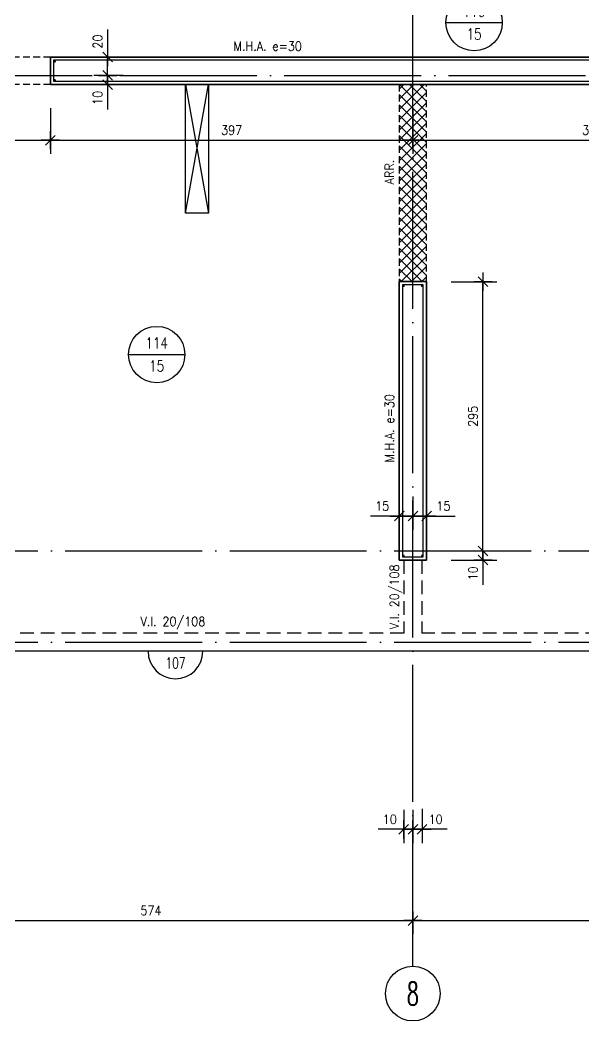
# Model space of a CAD drawing. Extents: x 2771 to 13802, y -1997 to 16878.
# Drawn here: x 5638 to 6256, y 4348 to 5444 of the extents above; entities that cross this region are included whole.
import ezdxf
from ezdxf.enums import TextEntityAlignment as Align

# ---------------------------------------------------------------- set-up
doc = ezdxf.new("R2010")
doc.units = 0
doc.header["$LTSCALE"] = 60
doc.header["$PDMODE"] = 1
for name, pattern in [('EJES', [3, 2.5, -0.25, 0, -0.25]), ('HIDDEN', [0.375, 0.25, -0.125]), ('HIDDEN2', [0.1875, 0.125, -0.0625])]:
    doc.linetypes.add(name, pattern=pattern)
doc.layers.get('0').update_dxf_attribs({"linetype": 'CONTINUOUS'})
doc.layers.get('DEFPOINTS').update_dxf_attribs({"linetype": 'CONTINUOUS'})
for name, color, linetype in [('AREA_MUROS', 6, 'CONTINUOUS'), ('ARRANQUES', 9, 'CONTINUOUS'), ('COTAS', 3, 'CONTINUOUS'), ('CRUCES', 9, 'CONTINUOUS'), ('EJES', 1, 'EJES'), ('MALLA', 1, 'CONTINUOUS'), ('MUROS', 4, 'CONTINUOUS'), ('REFUERZOS', 3, 'HIDDEN2'), ('SHAFT', 1, 'CONTINUOUS'), ('TEXTOS', 2, 'CONTINUOUS'), ('VIGAS', 2, 'CONTINUOUS')]:
    doc.layers.add(name, color=color, linetype=linetype)
doc.layers.add('RLA-LOSAS', color=3, linetype='CONTINUOUS', lineweight=9)
doc.styles.add('COTAS', font='romans.shx', dxfattribs={"width": 0.9})
doc.styles.add('ROMANS', font='romans.shx', dxfattribs={"width": 0.9, "height": 10})
doc.dimstyles.new('50', dxfattribs={"dimtxt": 10, "dimasz": 1, "dimexe": 15, "dimexo": 0, "dimgap": 6, "dimtad": 1, "dimdec": 8, "dimdsep": 46, "dimtxsty": 'COTAS', "dimblk": '$COTA$', "dimcen": 0.09, "dimdle": 10, "dimclrd": 256, "dimclre": 256, "dimclrt": 2, "dimadec": 0, "dimazin": 0, "dimtfac": 1, "dimtdec": 8, "dimtmove": 0, "dimatfit": 2, "dimfxl": 35, "dimfxlon": 1, "dimtolj": 1, "dimarcsym": 0})

# ---------------------------------------------------------------- blocks, each defined once
blk = doc.blocks.new('$COTA$')
at = {"layer": 'COTAS'}
for p, q in [((10, 0), (-10, 0)), ((5.3, 5.3), (-5.3, -5.3)), ((0, -10), (0, 10))]:
    blk.add_line(p, q, dxfattribs=at)
blk = doc.blocks.new('*D18')
at = {"layer": 'COTAS', "lineweight": -2, "transparency": 16777216}
for p, q in [((5494.5, 4457.7), (5494.5, 4472.7)), ((6068.5, 4457.7), (6068.5, 4472.7)), ((5495.5, 4457.7), (6067.5, 4457.7))]:
    blk.add_line(p, q, dxfattribs=at)
at = {"layer": 'DEFPOINTS', "color": 0, "transparency": 16777216}
for p in [(5494.5, 4457.7), (6068.5, 4457.7), (6068.5, 4457.7)]:
    blk.add_point(p, dxfattribs=at)
at = {"layer": 'COTAS', "lineweight": -2, "transparency": 16777216, "rotation": 180}
blk.add_blockref('$COTA$', (5494.5, 4457.7), dxfattribs=at)
at = {"layer": 'COTAS', "lineweight": -2, "transparency": 16777216}
blk.add_blockref('$COTA$', (6068.5, 4457.7), dxfattribs=at)
at = {"layer": 'COTAS', "color": 2, "transparency": 16777216, "insert": (5781.5, 4468.7), "char_height": 10, "attachment_point": 5, "style": 'COTAS'}
blk.add_mtext('\\A1;574', dxfattribs=at)
blk = doc.blocks.new('*D20')
at = {"layer": 'COTAS', "lineweight": -2, "transparency": 16777216}
for p, q in [((6642.5, 4457.7), (6642.5, 4472.7)), ((6068.5, 4457.7), (6068.5, 4442.7)), ((6069.5, 4457.7), (6641.5, 4457.7))]:
    blk.add_line(p, q, dxfattribs=at)
at = {"layer": 'DEFPOINTS', "color": 0, "transparency": 16777216}
for p in [(6068.5, 4457.7), (6642.5, 4457.7), (6642.5, 4457.7)]:
    blk.add_point(p, dxfattribs=at)
at = {"layer": 'COTAS', "lineweight": -2, "transparency": 16777216, "rotation": 180}
blk.add_blockref('$COTA$', (6068.5, 4457.7), dxfattribs=at)
at = {"layer": 'COTAS', "lineweight": -2, "transparency": 16777216}
blk.add_blockref('$COTA$', (6642.5, 4457.7), dxfattribs=at)
at = {"layer": 'COTAS', "color": 2, "transparency": 16777216, "insert": (6355.5, 4468.7), "char_height": 10, "attachment_point": 5, "style": 'COTAS'}
blk.add_mtext('\\A1;574', dxfattribs=at)
blk = doc.blocks.new('$EJE$')
at = {"color": 6}
blk.add_circle((0, 0), 30, dxfattribs=at)
at = {"color": 6, "style": 'COTAS', "width": 0.6}
blk.add_attdef('EJE', text='', height=25, dxfattribs=at).set_placement((0, 0), align=Align.MIDDLE)
blk = doc.blocks.new('*D53')
at = {"layer": 'COTAS', "lineweight": -2, "transparency": 16777216}
for p, q in [((5671.5, 5347.7), (5671.5, 5297.7)), ((6068.5, 5347.7), (6068.5, 5297.7)), ((5672.5, 5312.7), (6067.5, 5312.7))]:
    blk.add_line(p, q, dxfattribs=at)
at = {"layer": 'DEFPOINTS', "color": 0, "transparency": 16777216}
for p in [(5671.5, 5366.2), (6068.5, 5366.2), (6068.5, 5312.7)]:
    blk.add_point(p, dxfattribs=at)
at = {"layer": 'COTAS', "lineweight": -2, "transparency": 16777216, "rotation": 180}
blk.add_blockref('$COTA$', (5671.5, 5312.7), dxfattribs=at)
at = {"layer": 'COTAS', "lineweight": -2, "transparency": 16777216}
blk.add_blockref('$COTA$', (6068.5, 5312.7), dxfattribs=at)
at = {"layer": 'COTAS', "color": 2, "transparency": 16777216, "insert": (5870, 5323.7), "char_height": 10, "attachment_point": 5, "style": 'COTAS'}
blk.add_mtext('\\A1;397', dxfattribs=at)
blk = doc.blocks.new('*D54')
at = {"layer": 'COTAS', "lineweight": -2, "transparency": 16777216}
for p, q in [((6068.5, 5347.7), (6068.5, 5297.7)), ((6462.5, 5347.7), (6462.5, 5297.7)), ((6069.5, 5312.7), (6461.5, 5312.7))]:
    blk.add_line(p, q, dxfattribs=at)
at = {"layer": 'DEFPOINTS', "color": 0, "transparency": 16777216}
for p in [(6068.5, 5366.2), (6462.5, 5366.2), (6462.5, 5312.7)]:
    blk.add_point(p, dxfattribs=at)
at = {"layer": 'COTAS', "lineweight": -2, "transparency": 16777216, "rotation": 180}
blk.add_blockref('$COTA$', (6068.5, 5312.7), dxfattribs=at)
at = {"layer": 'COTAS', "lineweight": -2, "transparency": 16777216}
blk.add_blockref('$COTA$', (6462.5, 5312.7), dxfattribs=at)
at = {"layer": 'COTAS', "color": 2, "transparency": 16777216, "insert": (6265.5, 5323.7), "char_height": 10, "attachment_point": 5, "style": 'COTAS'}
blk.add_mtext('\\A1;394', dxfattribs=at)
blk = doc.blocks.new('*D95')
at = {"layer": 'COTAS', "lineweight": -2, "transparency": 16777216}
for p, q in [((6058.5, 4579.2), (6058.5, 4542.7)), ((6068.5, 4579.2), (6068.5, 4542.7)), ((6057.5, 4557.7), (6030.6, 4557.7)), ((6068.5, 4557.7), (6058.5, 4557.7)), ((6069.5, 4557.7), (6070.5, 4557.7))]:
    blk.add_line(p, q, dxfattribs=at)
at = {"layer": 'DEFPOINTS', "color": 0, "transparency": 16777216}
for p in [(6058.5, 4579.2), (6068.5, 4579.2), (6068.5, 4557.7)]:
    blk.add_point(p, dxfattribs=at)
at = {"layer": 'COTAS', "lineweight": -2, "transparency": 16777216}
blk.add_blockref('$COTA$', (6058.5, 4557.7), dxfattribs=at)
at = {"layer": 'COTAS', "lineweight": -2, "transparency": 16777216, "rotation": 180}
blk.add_blockref('$COTA$', (6068.5, 4557.7), dxfattribs=at)
at = {"layer": 'COTAS', "color": 2, "transparency": 16777216, "insert": (6043.2, 4568.7), "char_height": 10, "attachment_point": 5, "style": 'COTAS'}
blk.add_mtext('\\A1;10', dxfattribs=at)
blk = doc.blocks.new('*D96')
at = {"layer": 'COTAS', "lineweight": -2, "transparency": 16777216}
for p, q in [((6068.5, 4579.2), (6068.5, 4542.7)), ((6078.5, 4580), (6078.5, 4542.7)), ((6067.5, 4557.7), (6066.5, 4557.7)), ((6068.5, 4557.7), (6078.5, 4557.7)), ((6068.5, 4557.7), (6078.5, 4557.7)), ((6106, 4557.7), (6078.5, 4557.7)), ((6079.5, 4557.7), (6080.5, 4557.7))]:
    blk.add_line(p, q, dxfattribs=at)
at = {"layer": 'DEFPOINTS', "color": 0, "transparency": 16777216}
for p in [(6068.5, 4579.2), (6078.5, 4580), (6078.5, 4557.7)]:
    blk.add_point(p, dxfattribs=at)
at = {"layer": 'COTAS', "lineweight": -2, "transparency": 16777216}
blk.add_blockref('$COTA$', (6068.5, 4557.7), dxfattribs=at)
at = {"layer": 'COTAS', "lineweight": -2, "transparency": 16777216, "rotation": 180}
blk.add_blockref('$COTA$', (6078.5, 4557.7), dxfattribs=at)
at = {"layer": 'COTAS', "color": 2, "transparency": 16777216, "insert": (6093.4, 4568.7), "char_height": 10, "attachment_point": 5, "style": 'COTAS'}
blk.add_mtext('\\A1;10', dxfattribs=at)
blk = doc.blocks.new('*D133')
at = {"layer": 'COTAS', "lineweight": -2, "transparency": 16777216}
for p, q in [((5317.5, 5347.7), (5317.5, 5297.7)), ((5671.5, 5347.7), (5671.5, 5297.7)), ((5318.5, 5312.7), (5670.5, 5312.7))]:
    blk.add_line(p, q, dxfattribs=at)
at = {"layer": 'DEFPOINTS', "color": 0, "transparency": 16777216}
for p in [(5317.5, 5347.7), (5671.5, 5347.7), (5671.5, 5312.7)]:
    blk.add_point(p, dxfattribs=at)
at = {"layer": 'COTAS', "lineweight": -2, "transparency": 16777216, "rotation": 180}
blk.add_blockref('$COTA$', (5317.5, 5312.7), dxfattribs=at)
at = {"layer": 'COTAS', "lineweight": -2, "transparency": 16777216}
blk.add_blockref('$COTA$', (5671.5, 5312.7), dxfattribs=at)
at = {"layer": 'COTAS', "color": 2, "transparency": 16777216, "insert": (5494.5, 5323.7), "char_height": 10, "attachment_point": 5, "style": 'COTAS'}
blk.add_mtext('\\A1;354', dxfattribs=at)
blk = doc.blocks.new('*D141')
at = {"layer": 'COTAS', "lineweight": -2, "transparency": 16777216}
for p, q in [((5734.1, 5384.7), (5734.1, 5385.7)), ((5751.1, 5383.7), (5719.1, 5383.7)), ((5751.1, 5373.7), (5719.1, 5373.7)), ((5734.1, 5383.7), (5734.1, 5373.7)), ((5734.1, 5372.7), (5734.1, 5346.4))]:
    blk.add_line(p, q, dxfattribs=at)
at = {"layer": 'DEFPOINTS', "color": 0, "transparency": 16777216}
for p in [(5734.1, 5383.7), (5751.1, 5383.7), (5751.1, 5373.7)]:
    blk.add_point(p, dxfattribs=at)
at = {"layer": 'COTAS', "lineweight": -2, "transparency": 16777216}
for p, rotation in [((5734.1, 5383.7), 270), ((5734.1, 5373.7), 90)]:
    blk.add_blockref('$COTA$', p, dxfattribs=dict(at, rotation=rotation))
at = {"layer": 'COTAS', "color": 2, "transparency": 16777216, "insert": (5723.1, 5359.1), "char_height": 10, "attachment_point": 5, "rotation": 90, "style": 'COTAS'}
blk.add_mtext('\\A1;10', dxfattribs=at)
blk = doc.blocks.new('*D142')
at = {"layer": 'COTAS', "lineweight": -2, "transparency": 16777216}
for p, q in [((5734.1, 5434), (5734.1, 5403.7)), ((5752.4, 5403.7), (5719.1, 5403.7)), ((5734.1, 5384.7), (5734.1, 5402.7)), ((5751.1, 5383.7), (5719.1, 5383.7))]:
    blk.add_line(p, q, dxfattribs=at)
at = {"layer": 'DEFPOINTS', "color": 0, "transparency": 16777216}
for p in [(5734.1, 5403.7), (5752.4, 5403.7), (5751.1, 5383.7)]:
    blk.add_point(p, dxfattribs=at)
at = {"layer": 'COTAS', "lineweight": -2, "transparency": 16777216}
for p, rotation in [((5734.1, 5403.7), 90), ((5734.1, 5383.7), 270)]:
    blk.add_blockref('$COTA$', p, dxfattribs=dict(at, rotation=rotation))
at = {"layer": 'COTAS', "color": 2, "transparency": 16777216, "insert": (5723.1, 5420.7), "char_height": 10, "attachment_point": 5, "rotation": 90, "style": 'COTAS'}
blk.add_mtext('\\A1;20', dxfattribs=at)
blk = doc.blocks.new('*D203')
at = {"layer": 'COTAS', "lineweight": -2, "transparency": 16777216}
for p, q in [((6053.5, 4922.4), (6053.5, 4885.9)), ((6068.5, 4922.4), (6068.5, 4885.9)), ((6053.5, 4900.9), (6022.2, 4900.9)), ((6067.5, 4900.9), (6054.5, 4900.9))]:
    blk.add_line(p, q, dxfattribs=at)
at = {"layer": 'DEFPOINTS', "color": 0, "transparency": 16777216}
for p in [(6053.5, 4922.4), (6068.5, 4922.4), (6068.5, 4900.9)]:
    blk.add_point(p, dxfattribs=at)
at = {"layer": 'COTAS', "lineweight": -2, "transparency": 16777216, "rotation": 180}
blk.add_blockref('$COTA$', (6053.5, 4900.9), dxfattribs=at)
at = {"layer": 'COTAS', "lineweight": -2, "transparency": 16777216}
blk.add_blockref('$COTA$', (6068.5, 4900.9), dxfattribs=at)
at = {"layer": 'COTAS', "color": 2, "transparency": 16777216, "insert": (6034.9, 4911.9), "char_height": 10, "attachment_point": 5, "style": 'COTAS'}
blk.add_mtext('\\A1;15', dxfattribs=at)
blk = doc.blocks.new('*D204')
at = {"layer": 'COTAS', "lineweight": -2, "transparency": 16777216}
for p, q in [((6068.5, 4922.4), (6068.5, 4885.9)), ((6083.5, 4922.4), (6083.5, 4885.9)), ((6069.5, 4900.9), (6082.5, 4900.9)), ((6083.5, 4900.9), (6114.7, 4900.9))]:
    blk.add_line(p, q, dxfattribs=at)
at = {"layer": 'DEFPOINTS', "color": 0, "transparency": 16777216}
for p in [(6068.5, 4922.4), (6083.5, 4922.4), (6068.5, 4900.9)]:
    blk.add_point(p, dxfattribs=at)
at = {"layer": 'COTAS', "lineweight": -2, "transparency": 16777216, "rotation": 180}
blk.add_blockref('$COTA$', (6068.5, 4900.9), dxfattribs=at)
at = {"layer": 'COTAS', "lineweight": -2, "transparency": 16777216}
blk.add_blockref('$COTA$', (6083.5, 4900.9), dxfattribs=at)
at = {"layer": 'COTAS', "color": 2, "transparency": 16777216, "insert": (6102, 4911.9), "char_height": 10, "attachment_point": 5, "style": 'COTAS'}
blk.add_mtext('\\A1;15', dxfattribs=at)
blk = doc.blocks.new('*D229')
at = {"layer": 'COTAS', "lineweight": -2, "transparency": 16777216}
for p, q in [((6110.3, 5157.7), (6160.3, 5157.7)), ((6145.3, 4863.7), (6145.3, 5156.7)), ((6110.3, 4862.7), (6160.3, 4862.7))]:
    blk.add_line(p, q, dxfattribs=at)
at = {"layer": 'DEFPOINTS', "color": 0, "transparency": 16777216}
for p in [(6086, 5157.7), (6145.3, 5157.7), (6086, 4862.7)]:
    blk.add_point(p, dxfattribs=at)
at = {"layer": 'COTAS', "lineweight": -2, "transparency": 16777216}
for p, rotation in [((6145.3, 5157.7), 90), ((6145.3, 4862.7), 270)]:
    blk.add_blockref('$COTA$', p, dxfattribs=dict(at, rotation=rotation))
at = {"layer": 'COTAS', "color": 2, "transparency": 16777216, "insert": (6134.3, 5010.2), "char_height": 10, "attachment_point": 5, "rotation": 90, "style": 'COTAS'}
blk.add_mtext('\\A1;295', dxfattribs=at)
blk = doc.blocks.new('*D230')
at = {"layer": 'COTAS', "lineweight": -2, "transparency": 16777216}
for p, q in [((6110.3, 4862.7), (6160.3, 4862.7)), ((6145.3, 4863.7), (6145.3, 4864.7)), ((6145.3, 4862.7), (6145.3, 4852.7)), ((6110.3, 4852.7), (6160.3, 4852.7)), ((6145.3, 4851.7), (6145.3, 4825.4))]:
    blk.add_line(p, q, dxfattribs=at)
at = {"layer": 'DEFPOINTS', "color": 0, "transparency": 16777216}
for p in [(6083.5, 4862.7), (6145.3, 4862.7), (6083.5, 4852.7)]:
    blk.add_point(p, dxfattribs=at)
at = {"layer": 'COTAS', "lineweight": -2, "transparency": 16777216}
for p, rotation in [((6145.3, 4862.7), 270), ((6145.3, 4852.7), 90)]:
    blk.add_blockref('$COTA$', p, dxfattribs=dict(at, rotation=rotation))
at = {"layer": 'COTAS', "color": 2, "transparency": 16777216, "insert": (6134.3, 4838.1), "char_height": 10, "attachment_point": 5, "rotation": 90, "style": 'COTAS'}
blk.add_mtext('\\A1;10', dxfattribs=at)
blk = doc.blocks.new('LOSA')
at = {"color": 6, "linetype": 'Continuous'}
blk.add_line((-30.9, 0), (30.9, 0), dxfattribs=at)
at = {"color": 3, "linetype": 'Continuous'}
blk.add_circle((0, 0), 30.9, dxfattribs=at)
at = {"color": 2, "style": 'COTAS', "width": 0.8}
for tag, p in [('NUMERO', (0, 12.5)), ('E', (0, -12.5))]:
    blk.add_attdef(tag, text='', height=12, dxfattribs=at).set_placement(p, align=Align.MIDDLE)
at = {"layer": 'RLA-LOSAS', "style": 'COTAS', "flags": 1}
blk.add_attdef('DIRVER', text='', height=8.09, rotation=90, dxfattribs=at).set_placement((-30.5, 40), align=Align.MIDDLE)
at = {"layer": 'RLA-LOSAS', "linetype": 'ByBlock', "style": 'COTAS', "flags": 1}
blk.add_attdef('CUAVER', text='', height=8.09, rotation=90, dxfattribs=at).set_placement((-49.7, -4.9), align=Align.MIDDLE)
at = {"layer": 'RLA-LOSAS', "style": 'COTAS', "flags": 1}
blk.add_attdef('DIRHOR', text='', height=8.09, dxfattribs=at).set_placement((37.9, -29.3), align=Align.MIDDLE)
at = {"layer": 'RLA-LOSAS', "linetype": 'ByBlock', "style": 'COTAS', "flags": 1}
blk.add_attdef('CUAHOR', text='', height=8.09, dxfattribs=at).set_placement((-9.4, -47.7), align=Align.MIDDLE)
at = {"layer": 'RLA-LOSAS', "style": 'COTAS', "width": 0.7, "flags": 1}
blk.add_attdef('CONTRAFLECHA', text='', height=10, dxfattribs=at).set_placement((0, -67.5), align=Align.MIDDLE)
blk = doc.blocks.new('$VIGA$')
at = {"color": 2}
blk.add_arc((0, 0), 30, 180, 0, dxfattribs=at)
at = {"color": 3, "style": 'COTAS', "width": 0.7}
blk.add_attdef('NUMERO', text='', height=12, rotation=360, dxfattribs=at).set_placement((0.1, -12.8), align=Align.MIDDLE)

msp = doc.modelspace()

# ---------------------------------------------------------------- hatches: boundary and pattern name
at = {"layer": 'ARRANQUES'}
h = msp.add_hatch(dxfattribs=at)
h.set_pattern_fill('ANSI37', color=9, scale=2.5, style=0)
h.paths.add_polyline_path([(6068.45585631, 5373.70691493), (6053.45585631, 5373.70691493), (6053.45585631, 5157.70691493), (6068.45585631, 5157.70691493)])
h.paths.add_polyline_path([(6083.45585631, 5373.70691493), (6068.45585631, 5373.70691493), (6068.45585631, 5157.70691493), (6083.45585631, 5157.70691493)])

# ---------------------------------------------------------------- linework, layer by layer
at = {"layer": 'AREA_MUROS'}
for points in [[(5671.45585631, 5403.70691493), (6462.45585631, 5403.70691493), (6462.45585631, 5373.70691493), (5671.45585631, 5373.70691493), (5671.45585631, 5403.70691493)], [(6053.45584733, 5157.70691751), (6083.45584733, 5157.70691751), (6083.45584733, 4852.70691751), (6053.45584733, 4852.70691751), (6053.45584733, 5157.70691751)]]:
    msp.add_lwpolyline(points, dxfattribs=at)
at = {"layer": 'ARRANQUES', "color": 2, "linetype": 'HIDDEN2'}
msp.add_lwpolyline([(6053.45585631, 5157.70691493), (6083.45585631, 5157.70691493), (6083.45585631, 5373.70691493), (6053.45585631, 5373.70691493)], close=True, dxfattribs=at)
at = {"layer": 'CRUCES'}
for p, q in [((5819.45585631, 5232.70691493), (5844.45585631, 5373.70691493)), ((5819.45585631, 5373.70691493), (5844.45585631, 5232.70691493))]:
    msp.add_line(p, q, dxfattribs=at)
at = {"layer": 'EJES'}
for points in [[(6068.45585631, 4407.70691493), (6068.45585631, 6873.70691493)], [(3946.45585631, 5383.70691493), (7044.95585631, 5383.70691493)], [(3946.45585631, 5383.70691493), (7044.95585631, 5383.70691493)], [(3346.45585631, 4862.70691493), (7579.24320587, 4862.70691493)], [(3346.45585631, 4762.70691493), (7516.35748718, 4762.70691493)]]:
    msp.add_lwpolyline(points, dxfattribs=at)
at = {"layer": 'MALLA'}
for points in [[(5674.95585631, 5377.20691493), (6458.95585631, 5377.20691493), (6458.95585631, 5400.20691493), (5674.95585631, 5400.20691493)], [(6079.95585631, 5154.20691493), (6056.95585631, 5154.20691493), (6056.95585631, 4856.20691493), (6079.95585631, 4856.20691493)]]:
    msp.add_lwpolyline(points, close=True, dxfattribs=at)
at = {"layer": 'MALLA', "const_width": 1.25}
for points in [[(5675.58085631, 5398.95691493, -1), (5676.83085631, 5398.95691493, -1)], [(5675.58085631, 5378.45691493, -1), (5676.83085631, 5378.45691493, -1)], [(6057.58085631, 5152.95691493, -1), (6058.83085631, 5152.95691493, -1)], [(6078.08085631, 5152.95691493, -1), (6079.33085631, 5152.95691493, -1)], [(6057.58085631, 4857.45691493, -1), (6058.83085631, 4857.45691493, -1)], [(6078.08085631, 4857.45691493, -1), (6079.33085631, 4857.45691493, -1)]]:
    msp.add_lwpolyline(points, format="xyb", close=True, dxfattribs=at)
at = {"layer": 'MUROS'}
for points in [[(5671.45585631, 5373.70691493), (6462.45585631, 5373.70691493), (6462.45585631, 5403.70691493), (5671.45585631, 5403.70691493)], [(6083.45585631, 5157.70691493), (6053.45585631, 5157.70691493), (6053.45585631, 4852.70691493), (6083.45585631, 4852.70691493)]]:
    msp.add_lwpolyline(points, close=True, dxfattribs=at)
at = {"layer": 'REFUERZOS'}
for p, q in [((5671.45585631, 5403.70691493), (5317.45585631, 5403.70691493)), ((5671.45585631, 5373.70691493), (5317.45585631, 5373.70691493))]:
    msp.add_line(p, q, dxfattribs=at)
at = {"layer": 'SHAFT'}
msp.add_lwpolyline([(5819.45585631, 5373.70691493), (5844.45585631, 5373.70691493), (5844.45585631, 5232.70691493), (5819.45585631, 5232.70691493)], close=True, dxfattribs=at)
at = {"layer": 'VIGAS', "linetype": 'HIDDEN'}
for p, q in [((6058.45585631, 4852.70691493), (6058.45585631, 4772.70691493)), ((6078.45585631, 4852.70691493), (6078.45585631, 4772.70691493)), ((6058.45585631, 4772.70691493), (5504.45585631, 4772.70691493)), ((6632.45585631, 4772.70691493), (6078.45585631, 4772.70691493))]:
    msp.add_line(p, q, dxfattribs=at)
at = {"layer": 'VIGAS'}
msp.add_line((6652.45585631, 4752.70691493), (4336.45585631, 4752.70691493), dxfattribs=at)

# ---------------------------------------------------------------- block references
for name, p, values in [('LOSA', (6135.56172369, 5441.49665451), {'NUMERO': '110', 'E': '15'}), ('LOSA', (5787.8757314, 5077.85494108), {'NUMERO': '114', 'E': '15'}), ('$VIGA$', (5808.42828135, 4752.70691493), {'NUMERO': '107'}), ('$EJE$', (6068.45585631, 4377.70691493), {'EJE': '8'})]:
    msp.add_blockref(name, p).add_auto_attribs(values)

# ---------------------------------------------------------------- texts
at = {"layer": 'TEXTOS', "style": 'ROMANS', "width": 0.9}
for s, p in [('M.H.A. e=30', (5909.46157097, 5415.70691493)), ('V.I. 20/108', (5805.66681516, 4784.70691493))]:
    msp.add_text(s, height=10, dxfattribs=at).set_placement(p, align=Align.MIDDLE)
for s, p in [('ARR.', (6042.77058654, 5277.82187897)), ('M.H.A. e=30', (6042.87950924, 4997.08808023)), ('V.I. 20/108', (6049.00294145, 4812.41682098))]:
    msp.add_text(s, height=10, rotation=90, dxfattribs=at).set_placement(p, align=Align.MIDDLE)

# ---------------------------------------------------------------- dimensions: what is measured, and where the dimension line sits
at = {"layer": 'COTAS'}
dim = msp.add_linear_dim(base=(5734.0952766509, 5403.7069149326), p1=(5751.0517751926, 5383.7069149326), p2=(5752.4095627626, 5403.7069149326), angle=90, dimstyle='50', override={"dimtmove": 1}, dxfattribs=at)
dim.commit()
dim.dimension.update_dxf_attribs({"geometry": '*D142', "text_midpoint": (5734.0952766509, 5420.6655761536), "dimtype": 160})
for base, p1, p2, angle, picture, middle in [((5734.0952766509, 5383.7069149326), (5751.0517751926, 5373.7069149326), (5751.0517751926, 5383.7069149326), 90, '*D141', (5734.0952766509, 5359.0640577897)), ((6068.4558563143, 4900.9379487074), (6083.4558563143, 4922.3944472491), (6068.4558563143, 4922.3944472491), 180, '*D204', (6102.0272848858, 4900.9379487074)), ((6145.3113243954, 4862.7069149326), (6083.4558563143, 4852.7069149326), (6083.4558563143, 4862.7069149326), 90, '*D230', (6145.3113243954, 4838.0640577897))]:
    dim = msp.add_linear_dim(base=base, p1=p1, p2=p2, angle=angle, dimstyle='50', dxfattribs=at)
    dim.commit()
    dim.dimension.update_dxf_attribs({"geometry": picture, "text_midpoint": middle, "dimtype": 160})
for base, p1, p2, picture, middle in [((6068.4558563143, 5312.6611446475), (5671.4558563143, 5366.2069149326), (6068.4558563143, 5366.2069149326), '*D53', (5869.9558563143, 5323.6611446475)), ((6462.4558563143, 5312.6611446475), (6068.4558563143, 5366.2069149326), (6462.4558563143, 5366.2069149326), '*D54', (6265.4558563143, 5323.6611446475))]:
    dim = msp.add_linear_dim(base=base, p1=p1, p2=p2, angle=180, dimstyle='50', override={"dimtmove": 1}, dxfattribs=at)
    dim.commit()
    dim.dimension.update_dxf_attribs({"geometry": picture, "text_midpoint": middle})
for base, p1, p2, picture, middle in [((5671.4558563143, 5312.6611446475), (5317.4558563143, 5347.6611446475), (5671.4558563143, 5347.6611446475), '*D133', (5494.4558563143, 5323.6611446475)), ((6068.4558563143, 4457.7069149326), (5494.4558563143, 4457.7069149326), (6068.4558563143, 4457.7069149326), '*D18', (5781.4558563143, 4468.7069149326)), ((6642.4558563143, 4457.7069149326), (6068.4558563143, 4457.7069149326), (6642.4558563143, 4457.7069149326), '*D20', (6355.4558563143, 4468.7069149326))]:
    dim = msp.add_linear_dim(base=base, p1=p1, p2=p2, dimstyle='50', dxfattribs=at)
    dim.commit()
    dim.dimension.update_dxf_attribs({"geometry": picture, "text_midpoint": middle})
dim = msp.add_linear_dim(base=(6145.3113243954, 5157.7069149326), p1=(6085.9558563143, 4862.7069149326), p2=(6085.9558563143, 5157.7069149326), angle=90, dimstyle='50', dxfattribs=at)
dim.commit()
dim.dimension.update_dxf_attribs({"geometry": '*D229', "text_midpoint": (6134.3113243954, 5010.2069149326)})
for base, p1, p2, picture, middle in [((6068.4558563143, 4900.9379487074), (6053.4558563143, 4922.3944472491), (6068.4558563143, 4922.3944472491), '*D203', (6034.8844277429, 4900.9379487074)), ((6068.4558563143, 4557.7069149326), (6058.4558563143, 4579.1634134742), (6068.4558563143, 4579.1634134742), '*D95', (6043.1931168787, 4557.7069149326))]:
    dim = msp.add_linear_dim(base=base, p1=p1, p2=p2, dimstyle='50', dxfattribs=at)
    dim.commit()
    dim.dimension.update_dxf_attribs({"geometry": picture, "text_midpoint": middle, "dimtype": 160})
dim = msp.add_linear_dim(base=(6078.4558563143, 4557.7069149326), p1=(6068.4558563143, 4579.1634134742), p2=(6078.4558563143, 4580.0323975191), dimstyle='50', override={"dimtmove": 1}, dxfattribs=at)
dim.commit()
dim.dimension.update_dxf_attribs({"geometry": '*D96', "text_midpoint": (6093.3962989693, 4557.7069149326), "dimtype": 160})

doc.saveas('drawing.dxf')
